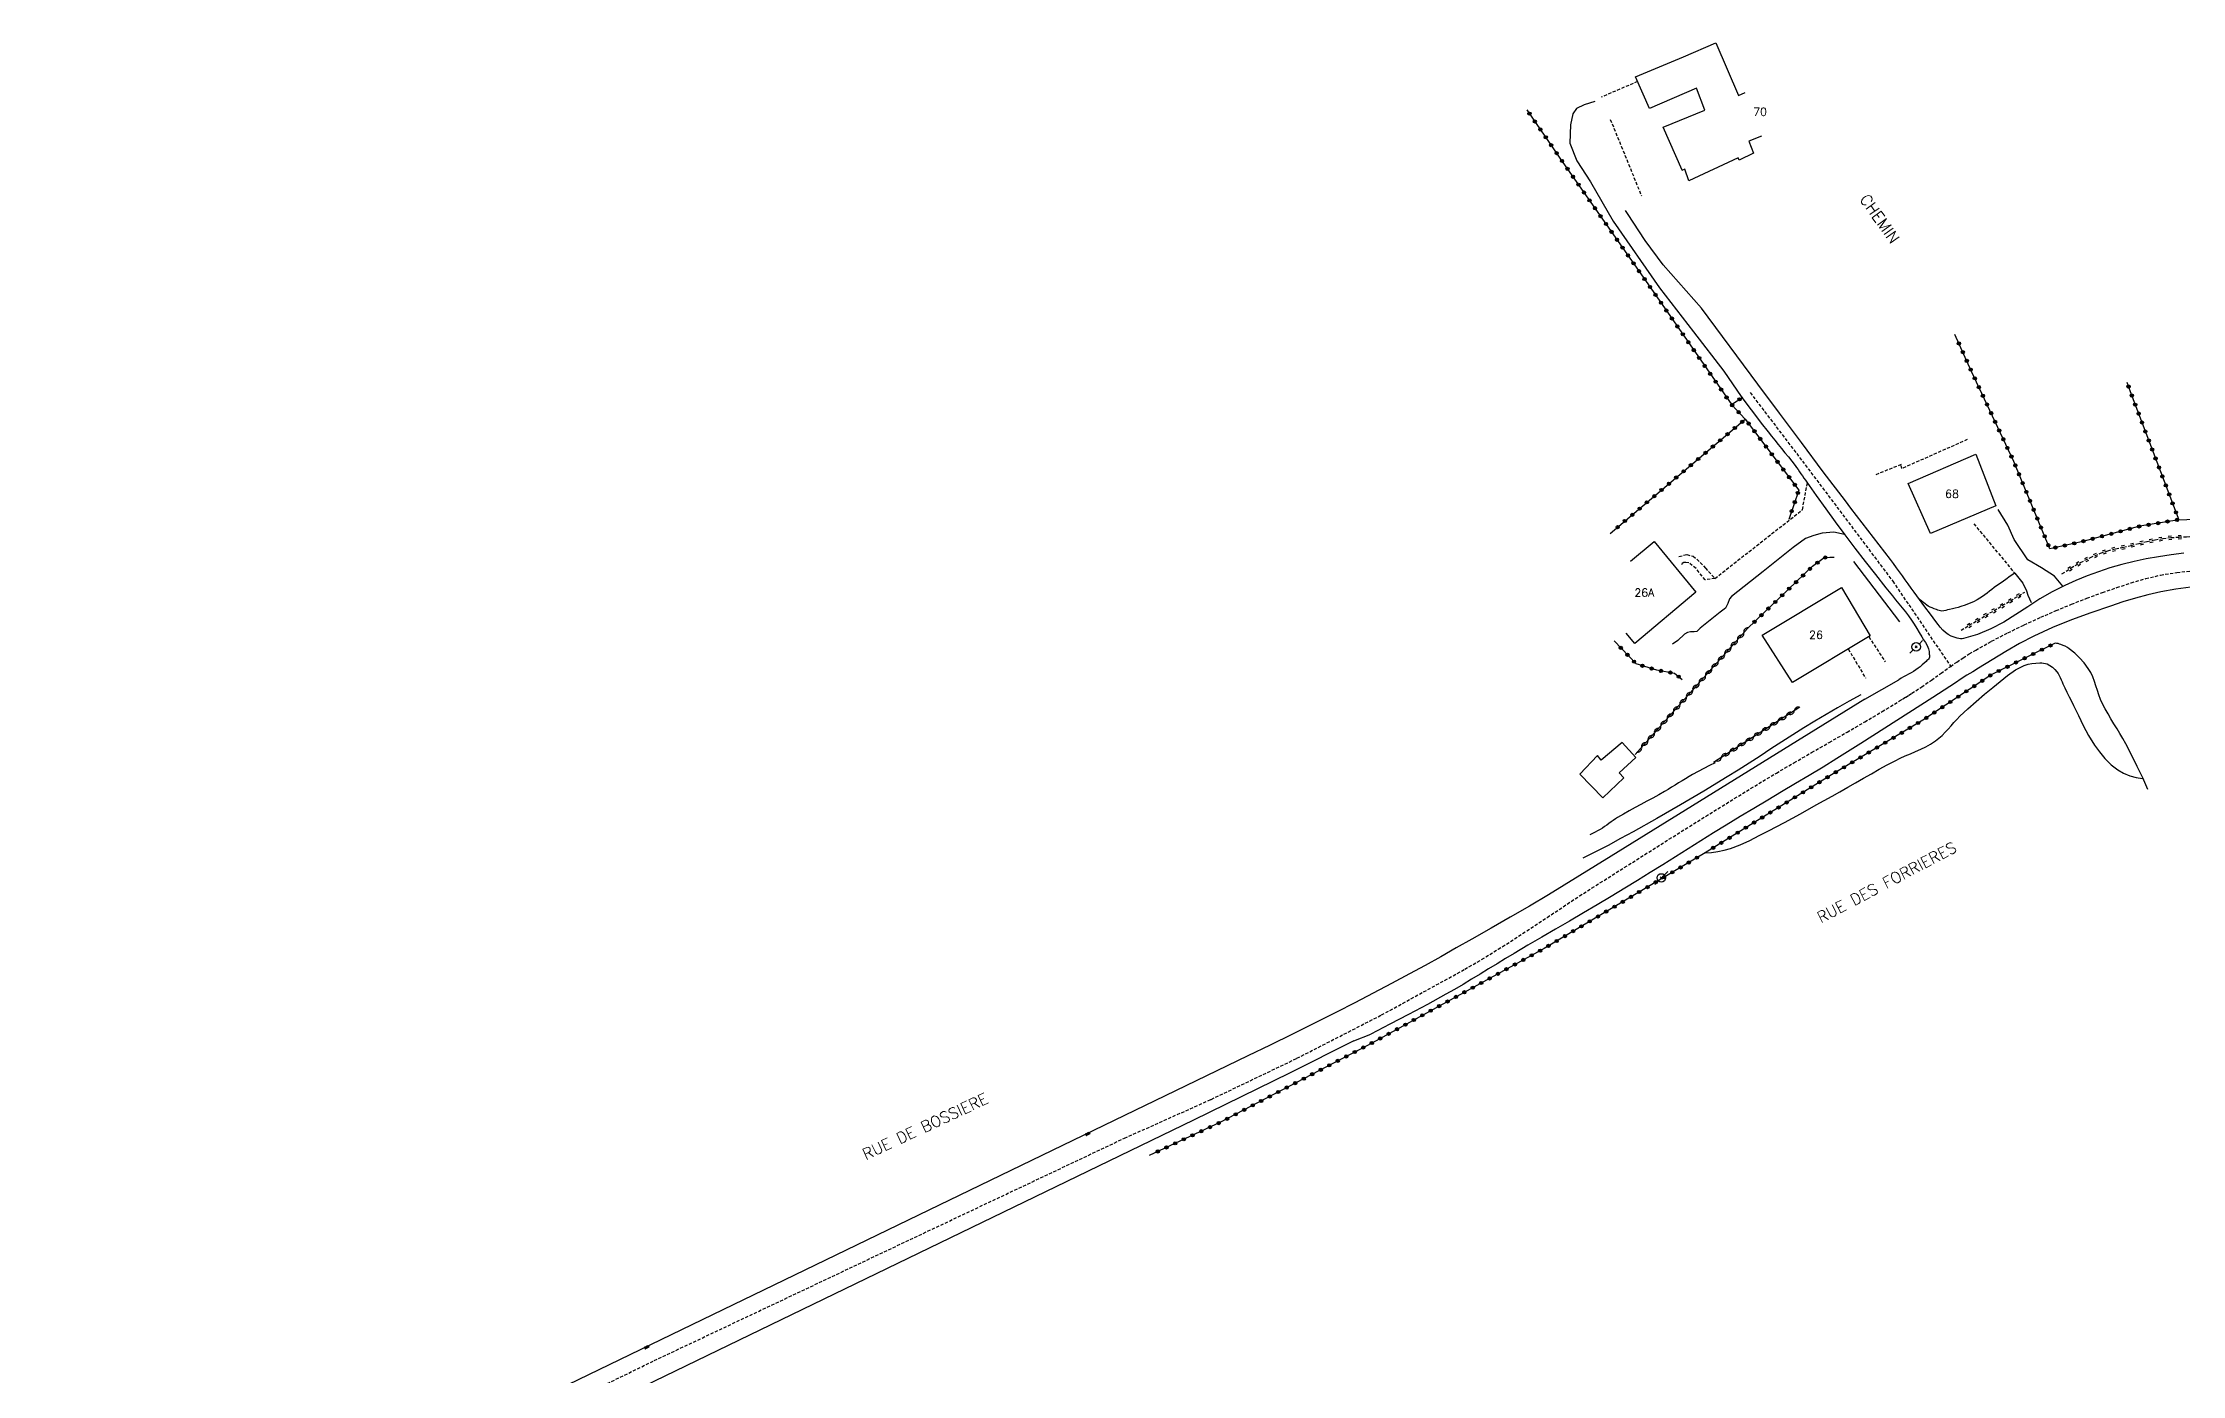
# Model space of a CAD drawing. Header units: millimetres. Extents: x 172000 to 173000, y 133000 to 134000.
# Drawn here: x 172259.5 to 172593.8, y 133791.8 to 134000 of the extents above; entities that cross this region are included whole.
import ezdxf
from ezdxf.enums import TextEntityAlignment as Align

# ---------------------------------------------------------------- set-up
doc = ezdxf.new("R2010")
doc.units = ezdxf.units.MM
doc.linetypes.add('DASHED', pattern=[0.75, 0.5, -0.25])
doc.layers.get('0').update_dxf_attribs({"linetype": 'CONTINUOUS'})
for name, color, linetype in [('W0001', 6, 'DASHED'), ('W0008', 7, 'CONTINUOUS'), ('W0017', 7, 'CONTINUOUS'), ('W0101', 7, 'CONTINUOUS'), ('W0104', 1, 'CONTINUOUS'), ('W0112', 1, 'DASHED'), ('W0211', 2, 'CONTINUOUS'), ('W0214', 2, 'CONTINUOUS'), ('W0220', 5, 'DASHED'), ('W0303', 7, 'CONTINUOUS'), ('W0310', 3, 'CONTINUOUS'), ('W0322', 7, 'CONTINUOUS'), ('W0323', 7, 'CONTINUOUS'), ('W0401', 7, 'CONTINUOUS'), ('W0473', 7, 'CONTINUOUS'), ('W0989', 7, 'CONTINUOUS'), ('W0991', 7, 'CONTINUOUS')]:
    doc.layers.add(name, color=color, linetype=linetype)
doc.styles.get("Standard").update_dxf_attribs({"font": 'romans.shx', "width": 0.85})

# ---------------------------------------------------------------- blocks, each defined once
blk = doc.blocks.new('T401')
for p, q in [((-0.3, 0.3), (0, 0.3)), ((-0.3, -0.25), (-0.3, 0.3)), ((-0.3, 0.15), (0, 0.15)), ((-0.3, 0), (0, 0)), ((0, 0.3), (0, -0.25)), ((-0.3, -0.15), (0, -0.15)), ((-0.3, -0.25), (-0.3, -0.3)), ((-0.3, -0.3), (0, -0.3)), ((0, -0.3), (0, -0.25))]:
    blk.add_line(p, q)
blk = doc.blocks.new('T473')
for p, q in [((-0.166667, 0.166667), (0.166667, -0.166667)), ((-0.166667, -0.166667), (0.166667, 0.166667)), ((0.500001, 0.500001), (1.000002, 1.000002)), ((-1.000002, -1.000002), (-0.500001, -0.500001))]:
    blk.add_line(p, q)
blk.add_ellipse((0, 0), major_axis=(0.471405, 0.471405), ratio=1, start_param=5.4977871438, end_param=11.780972451)
blk = doc.blocks.new('t323o')
at = {"color": 0, "linetype": 'Continuous'}
for radius in [0.25, 0.15]:
    blk.add_circle((0, 0), radius, dxfattribs=at)
blk = doc.blocks.new('t310o')
at = {"color": 0, "linetype": 'Continuous'}
for centre, start, end in [((-0.5, 0.38), 216.8699, 323.1304), ((0.5, -0.37), 36.8699, 143.1303)]:
    blk.add_arc(centre, 0.625, start, end, dxfattribs=at)
blk = doc.blocks.new('t322o')
at = {"color": 0, "linetype": 'Continuous'}
for radius in [0.25, 0.15]:
    blk.add_circle((0, 0), radius, dxfattribs=at)
blk = doc.blocks.new('t220o')
at = {"color": 0, "linetype": 'Continuous'}
for p, q in [((-0.25, 0.25), (0.25, 0.25)), ((-0.25, -0.25), (0.25, -0.25))]:
    blk.add_line(p, q, dxfattribs=at)

msp = doc.modelspace()

# ---------------------------------------------------------------- linework, layer by layer
at = {"layer": 'W0001'}
for points in [[(172526.27, 133945.3), (172534.43, 133934.6), (172548.55, 133915.83), (172557.58, 133902.55), (172557.61, 133902.52)], [(172557.61, 133902.52), (172558.57, 133903.19), (172559.54, 133903.84), (172560.52, 133904.47), (172561.52, 133905.07), (172564.01, 133906.46), (172566.54, 133907.77), (172569.11, 133909), (172571.69, 133910.19), (172574.07, 133911.24), (172576.48, 133912.23), (172578.9, 133913.17), (172581.35, 133914.06), (172583.58, 133914.84), (172585.82, 133915.58), (172588.09, 133916.25), (172590.4, 133916.78), (172592.96, 133917.2), (172595.54, 133917.48)], [(172549.63, 133897.12), (172550.11, 133897.42), (172550.58, 133897.71), (172551.06, 133898.01), (172551.53, 133898.31), (172553.08, 133899.32), (172554.6, 133900.38), (172556.1, 133901.45), (172557.61, 133902.52)], [(172299.14, 133766.84), (172355.06, 133794.04), (172428.53, 133828.8), (172442.08, 133834.86), (172455.47, 133841.28), (172468.68, 133848.05), (172481.7, 133855.19), (172484.32, 133856.72), (172486.92, 133858.31), (172489.48, 133859.94), (172492.02, 133861.61), (172494.55, 133863.29), (172497.08, 133864.97), (172499.62, 133866.64), (172502.18, 133868.28), (172508.52, 133872.29), (172514.87, 133876.3), (172521.24, 133880.28), (172527.63, 133884.2), (172530.37, 133885.85), (172533.12, 133887.46), (172535.88, 133889.05), (172538.64, 133890.64), (172541.41, 133892.23), (172544.17, 133893.84), (172546.91, 133895.46), (172549.63, 133897.12)]]:
    msp.add_lwpolyline(points, dxfattribs=at)
at = {"layer": 'W0008'}
for points in [[(172594.02, 133920.22), (172592.04, 133919.96), (172590.07, 133919.65), (172588.16, 133919.3), (172586.25, 133918.89), (172584.36, 133918.43), (172582.49, 133917.9), (172580.69, 133917.31), (172578.91, 133916.66), (172577.16, 133915.94), (172575.42, 133915.18), (172573.44, 133914.18), (172571.53, 133913.05), (172569.67, 133911.84), (172567.81, 133910.63), (172565.9, 133909.45), (172563.9, 133908.38), (172561.81, 133907.49), (172559.63, 133906.86), (172559.38, 133906.82), (172559.12, 133906.82), (172558.87, 133906.85), (172558.62, 133906.91), (172558.14, 133907.06), (172557.67, 133907.26), (172557.22, 133907.51), (172556.8, 133907.8), (172556.37, 133908.18), (172555.99, 133908.62), (172555.65, 133909.07), (172555.3, 133909.52), (172554.43, 133910.65), (172553.58, 133911.8), (172552.75, 133912.96), (172551.91, 133914.11), (172551.45, 133914.75), (172550.98, 133915.39), (172550.52, 133916.02), (172550.06, 133916.66), (172549.6, 133917.3), (172549.13, 133917.94), (172548.67, 133918.57), (172548.2, 133919.2), (172547.32, 133920.36), (172546.45, 133921.51), (172545.56, 133922.66), (172544.68, 133923.8), (172543.79, 133924.95), (172542.91, 133926.09), (172542.02, 133927.24), (172541.15, 133928.39), (172537.71, 133932.94), (172534.29, 133937.49), (172530.87, 133942.06), (172527.48, 133946.64)], [(172524.88, 133944.69), (172525.91, 133943.3), (172526.96, 133941.92), (172528.01, 133940.54), (172529.07, 133939.17), (172529.59, 133938.51), (172530.12, 133937.86), (172530.66, 133937.2), (172531.19, 133936.55), (172531.72, 133935.9), (172532.25, 133935.24), (172532.77, 133934.58), (172533.29, 133933.91), (172533.53, 133933.59), (172533.76, 133933.26), (172533.99, 133932.93), (172534.22, 133932.6), (172534.45, 133932.27), (172534.68, 133931.94), (172534.91, 133931.61), (172535.14, 133931.28), (172536.61, 133929.22), (172538.08, 133927.16), (172539.56, 133925.1), (172541.06, 133923.07), (172542.64, 133920.98), (172544.25, 133918.92), (172545.87, 133916.86), (172547.49, 133914.81), (172547.99, 133914.17), (172548.5, 133913.55), (172549.01, 133912.93), (172549.53, 133912.3), (172550.04, 133911.68), (172550.54, 133911.04), (172551.02, 133910.4), (172551.5, 133909.74), (172551.92, 133909.11), (172552.32, 133908.46), (172552.7, 133907.81), (172553.08, 133907.15), (172553.37, 133906.69), (172553.66, 133906.23), (172553.93, 133905.76), (172554.14, 133905.26), (172554.2, 133905.06), (172554.23, 133904.85), (172554.26, 133904.65), (172554.27, 133904.44), (172554.28, 133904.29), (172554.29, 133904.13), (172554.29, 133903.98), (172554.24, 133903.82), (172554.15, 133903.66), (172554.03, 133903.53), (172553.89, 133903.41), (172553.76, 133903.3), (172553.47, 133903.01), (172553.17, 133902.74), (172552.85, 133902.47), (172552.53, 133902.22), (172552.17, 133901.97), (172551.79, 133901.74), (172551.41, 133901.51), (172551.03, 133901.3), (172550.64, 133901.09), (172550.26, 133900.88), (172549.88, 133900.67), (172549.5, 133900.44)], [(172595.13, 133914.92), (172592.77, 133914.57), (172590.43, 133914.14), (172588.43, 133913.69), (172586.46, 133913.16), (172584.5, 133912.58), (172582.56, 133911.95), (172579.52, 133910.9), (172576.5, 133909.79), (172573.52, 133908.59), (172570.59, 133907.26), (172568.37, 133906.11), (172566.21, 133904.85), (172564.08, 133903.55), (172561.96, 133902.24), (172561.05, 133901.68), (172560.15, 133901.12), (172559.26, 133900.55), (172558.37, 133899.97), (172557.47, 133899.39), (172556.58, 133898.81), (172555.69, 133898.24), (172554.8, 133897.66), (172551.06, 133895.26), (172547.33, 133892.86), (172543.58, 133890.47), (172539.82, 133888.11), (172537.67, 133886.79), (172535.52, 133885.49), (172533.36, 133884.2), (172531.19, 133882.91), (172529.02, 133881.62), (172526.86, 133880.33), (172524.7, 133879.04), (172522.55, 133877.73), (172520.56, 133876.5), (172518.58, 133875.27), (172516.6, 133874.02), (172514.63, 133872.78), (172512.65, 133871.53), (172510.67, 133870.29), (172508.69, 133869.06), (172506.7, 133867.84), (172504.55, 133866.55), (172502.39, 133865.26), (172500.22, 133863.99), (172498.06, 133862.72), (172495.89, 133861.46), (172493.72, 133860.19), (172491.55, 133858.93), (172489.39, 133857.65), (172488.06, 133856.85), (172486.74, 133856.05), (172485.41, 133855.24), (172484.09, 133854.43), (172482.76, 133853.63), (172481.43, 133852.83), (172480.09, 133852.05), (172478.75, 133851.28), (172475.84, 133849.68), (172472.92, 133848.12), (172469.97, 133846.59), (172467.03, 133845.07)], [(172544.18, 133897.38), (172549.5, 133900.44)], [(172544.18, 133897.38), (172504.58, 133872.85), (172502.14, 133871.33), (172499.68, 133869.82), (172497.23, 133868.31), (172494.76, 133866.83), (172491.78, 133865.07), (172488.79, 133863.34), (172485.8, 133861.62), (172482.79, 133859.91), (172480.37, 133858.53), (172477.94, 133857.15), (172475.51, 133855.79), (172473.06, 133854.45), (172470.22, 133852.94), (172467.37, 133851.44), (172464.5, 133849.97), (172461.64, 133848.51), (172458.2, 133846.77), (172454.75, 133845.05), (172451.29, 133843.35), (172447.82, 133841.67), (172259.52, 133750.55)], [(172464.36, 133843.99), (172454.3, 133838.98), (172439.28, 133831.59), (172265.83, 133747.59)], [(172464.36, 133843.99), (172467.03, 133845.07)]]:
    msp.add_lwpolyline(points, dxfattribs=at)
at = {"layer": 'W0017'}
for points in [[(172501.99, 133990.8), (172500.35, 133990.27), (172499.16, 133989.69), (172498.57, 133988.86), (172498.21, 133987.13), (172498.11, 133984.25), (172499.2, 133981.52), (172501.31, 133978.21), (172504.89, 133972.1), (172512.1, 133961.67), (172517.42, 133954.77), (172522.18, 133948.63), (172524.88, 133944.69)], [(172527.48, 133946.64), (172518.69, 133958.47), (172512.7, 133965.28), (172509.9, 133969.08), (172507.13, 133973.3), (172506.81, 133973.77)], [(172575.11, 133915.05), (172573.85, 133916.6), (172571.82, 133917.93), (172569.67, 133919.19), (172567.54, 133922.35), (172566.52, 133924.59), (172565.03, 133927.04)], [(172541.02, 133923.13), (172539.33, 133923.51), (172537.51, 133923.35), (172536.22, 133922.99), (172534.92, 133922.48), (172533.01, 133921.08), (172528.3, 133917.32), (172523.35, 133913.44), (172523.07, 133913.08), (172522.77, 133912.34), (172522.41, 133911.62), (172521.57, 133910.99), (172518.49, 133908.49), (172517.96, 133907.96), (172517.55, 133907.91), (172516.97, 133907.89), (172516.48, 133907.81), (172516.03, 133907.54), (172514.98, 133906.54), (172514.16, 133906)], [(172567.61, 133917.08), (172568.89, 133915.51), (172569.46, 133914.32), (172569.68, 133913.65), (172570.18, 133912.52)]]:
    msp.add_lwpolyline(points, dxfattribs=at)
at = {"layer": 'W0101'}
for points in [[(172515.66, 133980.04), (172512.69, 133986.79), (172519.2, 133989.45), (172517.88, 133992.88), (172510.57, 133989.7), (172508.36, 133994.63), (172515.87, 133997.77), (172520.9, 133999.96), (172524.48, 133991.72), (172525.51, 133992.2)], [(172528.03, 133985.39), (172526.07, 133984.59), (172526.81, 133982.73), (172524.54, 133981.61), (172524.42, 133981.96), (172516.69, 133978.4), (172516.08, 133980.2), (172515.62, 133980.01), (172515.66, 133980.04)], [(172507.6, 133918.94), (172511.26, 133922.02), (172517.8, 133914.12)], [(172517.8, 133914.12), (172508.28, 133906.07), (172506.9, 133907.69)]]:
    msp.add_lwpolyline(points, dxfattribs=at)
for points in [[(172564.68, 133927.59), (172554.48, 133923.28), (172550.95, 133931.08), (172561.52, 133935.67)], [(172545.01, 133907.28), (172532.89, 133900.02), (172528.15, 133907.4), (172540.55, 133914.86)]]:
    msp.add_lwpolyline(points, close=True, dxfattribs=at)
at = {"layer": 'W0104'}
msp.add_lwpolyline([(172503.27, 133881.99), (172506.54, 133885.12), (172505.81, 133885.9), (172508.42, 133888.28), (172506.29, 133890.64), (172503.02, 133887.88), (172502.42, 133888.61), (172499.66, 133885.68)], close=True, dxfattribs=at)
at = {"layer": 'W0112'}
for points in [[(172508.68, 133993.9), (172502.98, 133991.44)], [(172504.43, 133987.98), (172506.15, 133983.78), (172509.28, 133976.05)], [(172560.2, 133937.96), (172550, 133933.43), (172549.85, 133934.04), (172545.78, 133932.42)], [(172520.78, 133916.27), (172534.45, 133927), (172535.22, 133931.2)], [(172561.23, 133924.79), (172567.61, 133917.08)], [(172515.15, 133919.7), (172516.36, 133919.98), (172517.37, 133919.74), (172518.48, 133918.77), (172519.28, 133917.87), (172520.78, 133916.27), (172519.23, 133916.02), (172517.82, 133917.81), (172516.72, 133918.7), (172516.22, 133918.77), (172515.92, 133918.74), (172515.67, 133918.61), (172515.54, 133918.38)], [(172544.81, 133907.16), (172547.38, 133903.25)], [(172541.6, 133905.24), (172544.32, 133900.67)]]:
    msp.add_lwpolyline(points, dxfattribs=at)
at = {"layer": 'W0211'}
for points in [[(172567.61, 133917.08), (172566.9, 133916.59), (172566.2, 133916.09), (172565.49, 133915.59), (172564.79, 133915.09), (172564.41, 133914.82), (172564.04, 133914.54), (172563.68, 133914.25), (172563.31, 133913.97), (172562.94, 133913.69), (172562.56, 133913.42), (172562.17, 133913.17), (172561.77, 133912.93), (172561.15, 133912.62), (172560.51, 133912.34), (172559.86, 133912.1), (172559.21, 133911.87), (172558.77, 133911.74), (172558.32, 133911.62), (172557.88, 133911.51), (172557.43, 133911.41), (172557.13, 133911.34), (172556.83, 133911.25), (172556.53, 133911.19), (172556.22, 133911.17), (172556, 133911.19), (172555.79, 133911.25), (172555.58, 133911.32), (172555.37, 133911.39), (172555.05, 133911.51), (172554.73, 133911.64), (172554.41, 133911.78), (172554.1, 133911.95), (172553.86, 133912.1), (172553.62, 133912.28), (172553.39, 133912.46), (172553.16, 133912.64), (172553.03, 133912.75), (172552.91, 133912.86), (172552.79, 133912.97), (172552.67, 133913.09)], [(172588.43, 133883.28), (172587.61, 133885.09), (172586.76, 133886.89), (172585.87, 133888.67), (172584.95, 133890.44), (172584.52, 133891.23), (172584.06, 133892.01), (172583.6, 133892.78), (172583.12, 133893.54), (172582.65, 133894.31), (172582.19, 133895.09), (172581.76, 133895.88), (172581.34, 133896.68), (172581.04, 133897.36), (172580.78, 133898.06), (172580.54, 133898.76), (172580.31, 133899.46), (172580.07, 133900.17), (172579.8, 133900.86), (172579.48, 133901.54), (172579.1, 133902.19), (172578.47, 133903.06), (172577.76, 133903.86), (172576.98, 133904.6), (172576.14, 133905.27), (172575.84, 133905.47), (172575.52, 133905.65), (172575.18, 133905.8), (172574.84, 133905.93), (172574.62, 133906.01), (172574.39, 133906.07), (172574.15, 133906.11), (172573.92, 133906.14)], [(172520.83, 133887.46), (172519.94, 133887.02), (172519.05, 133886.57), (172518.16, 133886.1), (172517.29, 133885.62), (172516.73, 133885.3), (172516.18, 133884.97), (172515.64, 133884.64), (172515.09, 133884.3), (172514.55, 133883.96), (172514, 133883.62), (172513.45, 133883.28), (172512.9, 133882.96), (172511.99, 133882.44), (172511.07, 133881.94), (172510.15, 133881.44), (172509.22, 133880.95), (172508.3, 133880.46), (172507.38, 133879.95), (172506.47, 133879.44), (172505.57, 133878.9), (172505.22, 133878.68), (172504.88, 133878.45), (172504.54, 133878.21), (172504.21, 133877.97), (172503.87, 133877.73), (172503.53, 133877.49), (172503.19, 133877.26), (172502.84, 133877.04), (172502.45, 133876.81), (172502.05, 133876.59), (172501.65, 133876.38), (172501.24, 133876.18)]]:
    msp.add_lwpolyline(points, dxfattribs=at)
at = {"layer": 'W0214'}
for points in [[(172519.23, 133873.38), (172520.23, 133873.45), (172521.23, 133873.59), (172522.22, 133873.79), (172523.19, 133874.06), (172524.73, 133874.63), (172526.23, 133875.32), (172527.69, 133876.07), (172529.14, 133876.82), (172531.65, 133878.13), (172534.13, 133879.48), (172536.6, 133880.86), (172539.07, 133882.23), (172540.31, 133882.92), (172541.54, 133883.62), (172542.76, 133884.33), (172543.99, 133885.03), (172545.22, 133885.74), (172546.45, 133886.43), (172547.69, 133887.12), (172548.94, 133887.78), (172549.72, 133888.17), (172550.52, 133888.53), (172551.32, 133888.87), (172552.12, 133889.2), (172552.92, 133889.56), (172553.71, 133889.94), (172554.48, 133890.37), (172555.21, 133890.86), (172555.76, 133891.28), (172556.26, 133891.74), (172556.75, 133892.23), (172557.21, 133892.73), (172557.66, 133893.24), (172558.11, 133893.75), (172558.57, 133894.24), (172559.05, 133894.72), (172560.31, 133895.89), (172561.57, 133897.04), (172562.87, 133898.16), (172564.2, 133899.24), (172565.34, 133900.17), (172566.51, 133901.1), (172567.74, 133901.97), (172569.09, 133902.65), (172569.69, 133902.85), (172570.31, 133902.97), (172570.93, 133903.03), (172571.56, 133903.06), (172571.84, 133903.06), (172572.12, 133903.04), (172572.41, 133902.99), (172572.68, 133902.9), (172573.12, 133902.67), (172573.51, 133902.37), (172573.86, 133902.04), (172574.18, 133901.67), (172574.39, 133901.38), (172574.57, 133901.08), (172574.73, 133900.76), (172574.87, 133900.44), (172575.01, 133900.12), (172575.14, 133899.8), (172575.28, 133899.48), (172575.43, 133899.16), (172575.77, 133898.47), (172576.11, 133897.78), (172576.46, 133897.09), (172576.81, 133896.4), (172577.58, 133894.84), (172578.32, 133893.26), (172579.13, 133891.7), (172580.07, 133890.22), (172580.86, 133889.15), (172581.71, 133888.12), (172582.66, 133887.15), (172583.73, 133886.33), (172584.63, 133885.82), (172585.58, 133885.43), (172586.58, 133885.15), (172587.6, 133884.99)], [(172543.57, 133898.05), (172541.75, 133897.06), (172539.95, 133896.05), (172538.16, 133895.01), (172536.38, 133893.96), (172534.65, 133892.9), (172532.94, 133891.81), (172531.23, 133890.71), (172529.53, 133889.61), (172527.83, 133888.5), (172526.13, 133887.39), (172524.42, 133886.31), (172522.69, 133885.24), (172519.05, 133883.04), (172515.38, 133880.87), (172511.69, 133878.75), (172507.98, 133876.66), (172506.03, 133875.6), (172504.08, 133874.55), (172502.11, 133873.53), (172500.13, 133872.53)]]:
    msp.add_lwpolyline(points, dxfattribs=at)
at = {"layer": 'W0220'}
for points in [[(172575, 133916.98), (172576.43, 133917.91), (172577.9, 133918.76), (172579.43, 133919.52), (172581, 133920.19), (172582.17, 133920.59), (172583.38, 133920.9), (172584.59, 133921.16), (172585.8, 133921.43), (172587.04, 133921.73), (172588.29, 133922.03), (172589.54, 133922.29), (172590.8, 133922.5), (172592.02, 133922.64), (172593.23, 133922.72), (172594.45, 133922.78), (172595.67, 133922.83), (172596.65, 133922.87), (172597.63, 133922.9), (172598.61, 133922.92), (172599.6, 133922.93)], [(172559.23, 133908.17), (172569.21, 133914.12)]]:
    msp.add_lwpolyline(points, dxfattribs=at)
at = {"layer": 'W0303'}
msp.add_lwpolyline([(172542.44, 133918.91), (172549.63, 133909.47)], dxfattribs=at)
at = {"layer": 'W0310'}
for points in [[(172508.33, 133888.73), (172525.86, 133908.43)], [(172534.04, 133896.13), (172520.53, 133887.5)]]:
    msp.add_lwpolyline(points, dxfattribs=at)
at = {"layer": 'W0322'}
msp.add_lwpolyline([(172573.92, 133906.14), (172564.05, 133901.27), (172553.26, 133894.11), (172539, 133885.59), (172519.23, 133873.38)], dxfattribs=at)
at = {"layer": 'W0323'}
for points in [[(172491.38, 133989.48), (172497.03, 133981.27), (172509.93, 133962.82), (172523.39, 133943.39), (172525.52, 133941.15)], [(172585.15, 133946.92), (172585.66, 133945.48), (172593.24, 133925.44), (172587.17, 133924.42), (172578.26, 133922.05), (172573.11, 133920.88), (172567.46, 133934.52), (172560.82, 133948.69), (172558.28, 133954.35)], [(172523.37, 133943.42), (172525.14, 133944.59)], [(172504.42, 133923.3), (172525.52, 133941.15), (172533.89, 133930.04), (172532.31, 133925.47)], [(172593.24, 133925.44), (172600.78, 133925.74)], [(172525.87, 133908.44), (172536.04, 133918.15), (172537.84, 133919.51), (172538.72, 133919.58), (172539.42, 133919.6)], [(172515.68, 133900.43), (172514.46, 133901.43), (172511.72, 133901.92), (172508.45, 133902.92), (172505.02, 133906.5)], [(172519.23, 133873.38), (172494.08, 133858.43), (172467.27, 133843.72), (172443.54, 133831.29), (172432.36, 133826.09)]]:
    msp.add_lwpolyline(points, dxfattribs=at)

# ---------------------------------------------------------------- block references
at = {"layer": 'W0220'}
for p, rotation in [((172591.89, 133922.63), 6.422368303590472), ((172593.39, 133922.73), 2.552118107998179), ((172578.88, 133919.25), 26.51181728081817), ((172580.24, 133919.87), 23.07540106682572), ((172581.64, 133920.41), 18.6894492469311), ((172583.08, 133920.82), 14.32337412092682), ((172584.55, 133921.15), 12.29317270068622), ((172586.01, 133921.48), 13.46427235392007), ((172587.47, 133921.83), 13.3385186863989), ((172588.93, 133922.16), 12.00447776722877), ((172590.41, 133922.44), 9.46559179210596), ((172576.25, 133917.8), 33.38465125216216), ((172577.55, 133918.56), 29.94823400982482), ((172566.96, 133912.78), 30.77774839803834), ((172568.25, 133913.55), 30.77774839803834), ((172561.81, 133909.71), 30.77774839803834), ((172563.1, 133910.48), 30.77774839803834), ((172564.38, 133911.24), 30.77774839803834), ((172565.67, 133912.01), 30.77774839803834), ((172560.52, 133908.94), 30.77774839803834)]:
    msp.add_blockref('t220o', p, dxfattribs=dict(at, rotation=rotation))
at = {"layer": 'W0310'}
for p, rotation in [((172523.29, 133905.54), 48.31847017992531), ((172524.29, 133906.66), 48.31847017992531), ((172525.28, 133907.78), 48.31847017992531), ((172520.3, 133902.17), 48.31847017992531), ((172521.29, 133903.29), 48.31847017992531), ((172522.29, 133904.41), 48.31847017992531), ((172517.3, 133898.81), 48.31847017992531), ((172518.3, 133899.93), 48.31847017992531), ((172519.3, 133901.05), 48.31847017992531), ((172514.31, 133895.45), 48.31847017992531), ((172515.31, 133896.57), 48.31847017992531), ((172516.31, 133897.69), 48.31847017992531), ((172533.17, 133895.58), 212.5748101050094), ((172511.32, 133892.09), 48.31847017992531), ((172512.32, 133893.21), 48.31847017992531), ((172513.31, 133894.33), 48.31847017992531), ((172528.11, 133892.35), 212.5748101050094), ((172529.38, 133893.15), 212.5748101050094), ((172530.64, 133893.96), 212.5748101050094), ((172531.91, 133894.77), 212.5748101050094), ((172509.32, 133889.85), 48.31847017992531), ((172510.32, 133890.97), 48.31847017992531), ((172523.06, 133889.12), 212.5748101050094), ((172524.32, 133889.92), 212.5748101050094), ((172525.59, 133890.73), 212.5748101050094), ((172526.85, 133891.54), 212.5748101050094), ((172521.79, 133888.31), 212.5748101050094)]:
    msp.add_blockref('t310o', p, dxfattribs=dict(at, rotation=rotation))
at = {"layer": 'W0322'}
for p, rotation in [((172567.82, 133903.13), 206.2901751764155), ((172569.16, 133903.79), 206.2901751764155), ((172570.51, 133904.45), 206.2901751764155), ((172571.85, 133905.12), 206.2901751764155), ((172573.2, 133905.78), 206.2901751764155), ((172561.3, 133899.44), 213.553845032683), ((172562.55, 133900.27), 213.553845032683), ((172563.8, 133901.1), 213.553845032683), ((172565.13, 133901.8), 206.2901751764155), ((172566.47, 133902.46), 206.2901751764155), ((172556.3, 133896.13), 213.553845032683), ((172557.55, 133896.95), 213.553845032683), ((172558.8, 133897.78), 213.553845032683), ((172560.05, 133898.61), 213.553845032683), ((172551.24, 133892.9), 210.8584726687551), ((172552.53, 133893.67), 210.8584726687551), ((172553.8, 133894.47), 213.553845032683), ((172555.05, 133895.3), 213.553845032683), ((172546.09, 133889.83), 210.8584726687551), ((172547.38, 133890.59), 210.8584726687551), ((172548.67, 133891.36), 210.8584726687551), ((172549.96, 133892.13), 210.8584726687551), ((172539.65, 133885.98), 210.8584726687551), ((172540.94, 133886.75), 210.8584726687551), ((172542.23, 133887.52), 210.8584726687551), ((172543.52, 133888.29), 210.8584726687551), ((172544.81, 133889.06), 210.8584726687551), ((172534.54, 133882.84), 211.699085221474), ((172535.82, 133883.62), 211.699085221474), ((172537.1, 133884.41), 211.699085221474), ((172538.37, 133885.2), 211.699085221474), ((172529.44, 133879.68), 211.699085221474), ((172530.72, 133880.47), 211.699085221474), ((172531.99, 133881.26), 211.699085221474), ((172533.27, 133882.05), 211.699085221474), ((172523.06, 133875.74), 211.699085221474), ((172524.33, 133876.53), 211.699085221474), ((172525.61, 133877.32), 211.699085221474), ((172526.89, 133878.11), 211.699085221474), ((172528.16, 133878.89), 211.699085221474), ((172520.51, 133874.17), 211.699085221474), ((172521.78, 133874.95), 211.699085221474)]:
    msp.add_blockref('t322o', p, dxfattribs=dict(at, rotation=rotation))
at = {"layer": 'W0323'}
for p, rotation in [((172491.79, 133988.89), 304.5175022662815), ((172492.64, 133987.66), 304.5175022662815), ((172493.49, 133986.42), 304.5175022662815), ((172494.34, 133985.19), 304.5175022662815), ((172495.19, 133983.95), 304.5175022662815), ((172496.04, 133982.71), 304.5175022662815), ((172496.89, 133981.48), 304.5175022662815), ((172497.74, 133980.25), 304.9555402833328), ((172498.6, 133979.02), 304.9555402833328), ((172499.46, 133977.79), 304.9555402833328), ((172500.32, 133976.56), 304.9555402833328), ((172501.18, 133975.33), 304.9555402833328), ((172502.04, 133974.1), 304.9555402833328), ((172502.9, 133972.87), 304.9555402833328), ((172503.76, 133971.64), 304.9555402833328), ((172504.62, 133970.41), 304.9555402833328), ((172505.48, 133969.18), 304.9555402833328), ((172506.34, 133967.95), 304.9555402833328), ((172507.2, 133966.73), 304.9555402833328), ((172508.06, 133965.5), 304.9555402833328), ((172508.92, 133964.27), 304.9555402833328), ((172509.78, 133963.04), 304.9555402833328), ((172510.63, 133961.8), 304.712329260047), ((172511.49, 133960.57), 304.712329260047), ((172512.34, 133959.34), 304.712329260047), ((172513.19, 133958.11), 304.712329260047), ((172514.05, 133956.87), 304.712329260047), ((172514.9, 133955.64), 304.712329260047), ((172515.76, 133954.41), 304.712329260047), ((172516.61, 133953.17), 304.712329260047), ((172558.89, 133952.98), 114.1650793764612), ((172517.47, 133951.94), 304.712329260047), ((172518.32, 133950.71), 304.712329260047), ((172519.17, 133949.47), 304.712329260047), ((172559.51, 133951.61), 114.1650793764612), ((172560.12, 133950.25), 114.1650793764612), ((172520.03, 133948.24), 304.712329260047), ((172520.88, 133947.01), 304.712329260047), ((172560.74, 133948.88), 114.1650793764612), ((172561.37, 133947.52), 115.1188758272558), ((172562.01, 133946.16), 115.1188758272558), ((172585.4, 133946.24), 289.4859627872406), ((172521.74, 133945.78), 304.712329260047), ((172522.59, 133944.54), 304.712329260047), ((172523.46, 133943.32), 313.5888018130505), ((172524.62, 133944.25), 33.27771297678683), ((172562.64, 133944.8), 115.1188758272558), ((172563.28, 133943.44), 115.1188758272558), ((172585.91, 133944.83), 290.7087935378392), ((172586.44, 133943.42), 290.7087935378392), ((172523.89, 133939.77), 40.2253373335001), ((172524.49, 133942.23), 313.5888018130505), ((172525.04, 133940.73), 40.2253373335001), ((172526.04, 133940.46), 306.9836384707864), ((172526.95, 133939.26), 306.9836384707864), ((172563.92, 133942.09), 115.1188758272558), ((172564.55, 133940.73), 115.1188758272558), ((172565.19, 133939.37), 115.1188758272558), ((172586.97, 133942.02), 290.7087935378392), ((172587.5, 133940.62), 290.7087935378392), ((172519.31, 133935.89), 40.2253373335001), ((172520.46, 133936.86), 40.2253373335001), ((172521.6, 133937.83), 40.2253373335001), ((172522.75, 133938.8), 40.2253373335001), ((172527.85, 133938.06), 306.9836384707864), ((172528.75, 133936.86), 306.9836384707864), ((172565.83, 133938.01), 115.1188758272558), ((172566.46, 133936.65), 115.1188758272558), ((172588.03, 133939.22), 290.7087935378392), ((172588.56, 133937.81), 290.7087935378392), ((172589.09, 133936.41), 290.7087935378392), ((172515.88, 133932.99), 40.2253373335001), ((172517.02, 133933.95), 40.2253373335001), ((172518.17, 133934.92), 40.2253373335001), ((172529.65, 133935.66), 306.9836384707864), ((172530.56, 133934.47), 306.9836384707864), ((172531.46, 133933.27), 306.9836384707864), ((172567.1, 133935.3), 115.1188758272558), ((172567.71, 133933.92), 112.4700388496601), ((172589.62, 133935.01), 290.7087935378392), ((172590.15, 133933.6), 290.7087935378392), ((172512.44, 133930.08), 40.2253373335001), ((172513.59, 133931.05), 40.2253373335001), ((172514.73, 133932.02), 40.2253373335001), ((172532.36, 133932.07), 306.9836384707864), ((172533.26, 133930.87), 306.9836384707864), ((172533.74, 133929.61), 250.9655096383671), ((172568.28, 133932.54), 112.4700388496601), ((172568.86, 133931.15), 112.4700388496601), ((172569.43, 133929.77), 112.4700388496601), ((172590.68, 133932.2), 290.7087935378392), ((172591.22, 133930.8), 290.7087935378392), ((172591.75, 133929.39), 290.7087935378392), ((172507.86, 133926.2), 40.2253373335001), ((172509.01, 133927.17), 40.2253373335001), ((172510.15, 133928.14), 40.2253373335001), ((172511.3, 133929.11), 40.2253373335001), ((172532.76, 133926.77), 250.9655096383671), ((172533.25, 133928.19), 250.9655096383671), ((172570, 133928.38), 112.4700388496601), ((172570.58, 133926.99), 112.4700388496601), ((172592.28, 133927.99), 290.7087935378392), ((172592.81, 133926.59), 290.7087935378392), ((172505.57, 133924.27), 40.2253373335001), ((172506.71, 133925.24), 40.2253373335001), ((172571.15, 133925.61), 112.4700388496601), ((172571.72, 133924.22), 112.4700388496601), ((172572.3, 133922.84), 112.4700388496601), ((172581.25, 133922.85), 194.8321344847311), ((172582.7, 133923.23), 194.8321344847311), ((172584.15, 133923.61), 194.8321344847311), ((172585.6, 133924), 194.8321344847311), ((172587.05, 133924.38), 194.8321344847311), ((172588.53, 133924.64), 189.6215958559635), ((172590.01, 133924.9), 189.6215958559635), ((172591.49, 133925.15), 189.6215958559635), ((172592.97, 133925.4), 189.6215958559635), ((172538.02, 133919.53), 4.752840337651036), ((172572.87, 133921.45), 112.4700388496601), ((172573.97, 133921.08), 192.8460373286411), ((172575.43, 133921.41), 192.8460373286411), ((172576.89, 133921.74), 192.8460373286411), ((172578.35, 133922.08), 194.8321344847311), ((172579.8, 133922.46), 194.8321344847311), ((172534.55, 133916.73), 43.70033882608603), ((172535.63, 133917.76), 43.70033882608603), ((172536.79, 133918.72), 36.96616743563734), ((172530.21, 133912.58), 43.70033882608603), ((172531.29, 133913.62), 43.70033882608603), ((172532.38, 133914.66), 43.70033882608603), ((172533.46, 133915.69), 43.70033882608603), ((172526.96, 133909.47), 43.70033882608603), ((172528.04, 133910.51), 43.70033882608603), ((172529.12, 133911.55), 43.70033882608603), ((172506.06, 133905.41), 133.7269699800807), ((172507.1, 133904.33), 133.7269699800807), ((172508.13, 133903.25), 133.7269699800807), ((172509.45, 133902.61), 163.1304100800323), ((172510.88, 133902.18), 163.1304100800323), ((172512.34, 133901.81), 169.8421125665639), ((172513.81, 133901.55), 169.8421125665639), ((172515.11, 133900.9), 140.5883514613805), ((172517.97, 133872.63), 210.7256621450652), ((172512.82, 133869.57), 210.7256621450652), ((172514.11, 133870.33), 210.7256621450652), ((172515.4, 133871.1), 210.7256621450652), ((172516.69, 133871.86), 210.7256621450652), ((172506.37, 133865.73), 210.7256621450652), ((172507.66, 133866.5), 210.7256621450652), ((172508.95, 133867.27), 210.7256621450652), ((172510.24, 133868.03), 210.7256621450652), ((172511.53, 133868.8), 210.7256621450652), ((172501.21, 133862.67), 210.7256621450652), ((172502.5, 133863.43), 210.7256621450652), ((172503.79, 133864.2), 210.7256621450652), ((172505.08, 133864.97), 210.7256621450652), ((172496.05, 133859.6), 210.7256621450652), ((172497.34, 133860.37), 210.7256621450652), ((172498.63, 133861.14), 210.7256621450652), ((172499.92, 133861.9), 210.7256621450652), ((172489.52, 133855.93), 208.7568604773457), ((172490.83, 133856.65), 208.7568604773457), ((172492.15, 133857.37), 208.7568604773457), ((172493.46, 133858.09), 208.7568604773457), ((172494.76, 133858.84), 210.7256621450652), ((172484.26, 133853.04), 208.7568604773457), ((172485.57, 133853.76), 208.7568604773457), ((172486.89, 133854.48), 208.7568604773457), ((172488.2, 133855.2), 208.7568604773457), ((172477.68, 133849.43), 208.7568604773457), ((172479, 133850.15), 208.7568604773457), ((172480.31, 133850.87), 208.7568604773457), ((172481.63, 133851.6), 208.7568604773457), ((172482.94, 133852.32), 208.7568604773457), ((172471.11, 133845.82), 208.7568604773457), ((172472.42, 133846.54), 208.7568604773457), ((172473.74, 133847.27), 208.7568604773457), ((172475.05, 133847.99), 208.7568604773457), ((172476.37, 133848.71), 208.7568604773457), ((172465.83, 133842.96), 207.6366802392255), ((172467.16, 133843.66), 207.6366802392255), ((172468.48, 133844.38), 208.7568604773457), ((172469.79, 133845.1), 208.7568604773457), ((172459.19, 133839.49), 207.6366802392255), ((172460.52, 133840.18), 207.6366802392255), ((172461.85, 133840.88), 207.6366802392255), ((172463.18, 133841.57), 207.6366802392255), ((172464.5, 133842.27), 207.6366802392255), ((172452.54, 133836.01), 207.6366802392255), ((172453.87, 133836.7), 207.6366802392255), ((172455.2, 133837.4), 207.6366802392255), ((172456.53, 133838.09), 207.6366802392255), ((172457.86, 133838.79), 207.6366802392255), ((172445.9, 133832.53), 207.6366802392255), ((172447.23, 133833.22), 207.6366802392255), ((172448.56, 133833.92), 207.6366802392255), ((172449.89, 133834.61), 207.6366802392255), ((172451.22, 133835.31), 207.6366802392255), ((172439.16, 133829.25), 204.9450802320745), ((172440.52, 133829.88), 204.9450802320745), ((172441.88, 133830.52), 204.9450802320745), ((172443.24, 133831.15), 204.9450802320745), ((172444.57, 133831.83), 207.6366802392255), ((172433.72, 133826.72), 204.9450802320745), ((172435.08, 133827.35), 204.9450802320745), ((172436.44, 133827.99), 204.9450802320745), ((172437.8, 133828.62), 204.9450802320745)]:
    msp.add_blockref('t323o', p, dxfattribs=dict(at, rotation=rotation))
at = {"layer": 'W0401'}
for p, rotation in [((172422.82, 133829.33), 295.8616276933722), ((172353.92, 133795.99), 295.5881605793832)]:
    msp.add_blockref('T401', p, dxfattribs=dict(at, rotation=rotation))
at = {"layer": 'W0473'}
for p in [(172552.22, 133905.56), (172512.4, 133869.46)]:
    msp.add_blockref('T473', p, dxfattribs=at)

# ---------------------------------------------------------------- texts
at = {"layer": 'W0989'}
for s, rotation, p in [('CHEMIN', 305.2126, (172543.31, 133975.51)), ('RUE DES FORRIERES', 27.8559, (172537.33, 133862.35)), ('RUE DE BOSSIERE', 25.0103, (172388.11, 133825.36))]:
    msp.add_text(s, height=1.75, rotation=rotation, dxfattribs=at).set_placement(p)
at = {"layer": 'W0991'}
for s, p in [('70', (172527.83, 133989.18)), ('68', (172557.81, 133929.48)), ('26A', (172509.74, 133914.04)), ('26', (172536.56, 133907.44))]:
    msp.add_text(s, height=1.25, dxfattribs=at).set_placement(p, align=Align.MIDDLE_CENTER)

doc.saveas('drawing.dxf')
